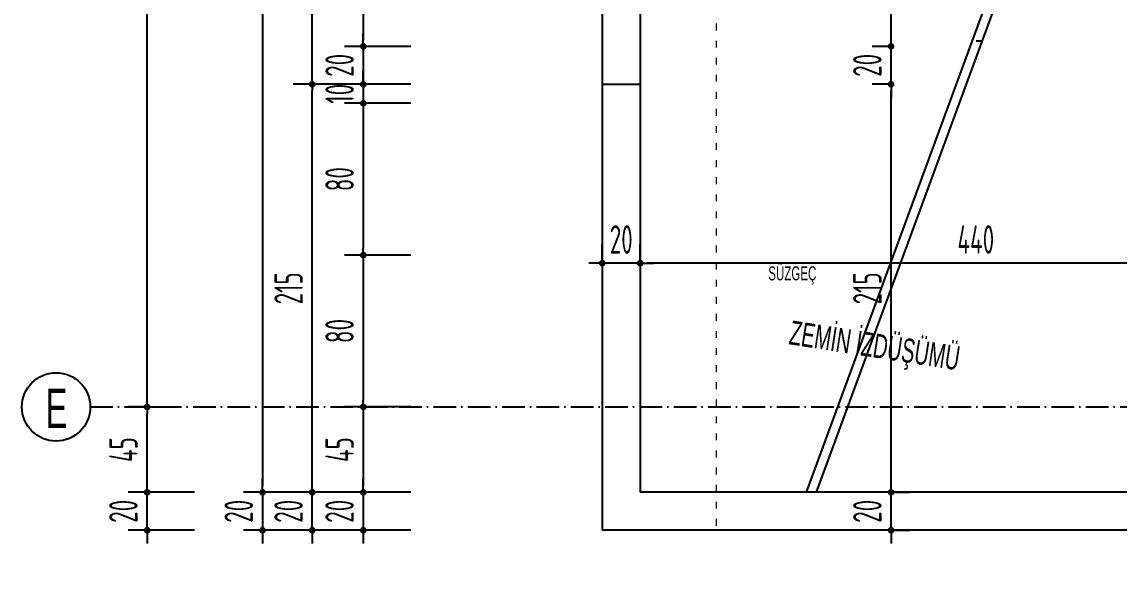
# Model space of a CAD drawing. Extents: x 41749 to 92598, y -24291 to 29432.
# Drawn here: x 65603 to 66182, y -23315 to -23013 of the extents above; entities that cross this region are included whole.
import ezdxf

# ---------------------------------------------------------------- set-up
doc = ezdxf.new("R2010")
doc.units = 0
doc.header["$MEASUREMENT"] = 0
doc.header["$PDMODE"] = 3
doc.linetypes.add('ACAD_ISO03W100', pattern=[30, 12, -18])
doc.linetypes.add('ACAD_ISO10W100', pattern=[18, 12, -3, 0, -3])
doc.layers.get('0').update_dxf_attribs({"linetype": 'CONTINUOUS'})
doc.layers.get('Defpoints').update_dxf_attribs({"linetype": 'CONTINUOUS'})
for name, color, linetype in [('AKS', 10, 'CONTINUOUS'), ('İÇ ÖLÇÜ', 95, 'CONTINUOUS'), ('MERDIVEN', 3, 'CONTINUOUS'), ('OLCU', 3, 'CONTINUOUS'), ('SıVA', 7, 'CONTINUOUS'), ('YAZI', 7, 'CONTINUOUS')]:
    doc.layers.add(name, color=color, linetype=linetype)
doc.layers.add('KAPI-ACILIM1', color=13, linetype='ACAD_ISO03W100', lineweight=20)
doc.styles.add('OLCU', font='isocpeur.ttf', dxfattribs={"width": 0.59})
doc.dimstyles.new('OLCU3', dxfattribs={"dimscale": 0.5, "dimtxt": 30, "dimasz": 7, "dimexe": 20, "dimexo": 0, "dimgap": 10, "dimtad": 1, "dimdec": 4, "dimrnd": 0.5, "dimdsep": 46, "dimtxsty": 'OLCU', "dimblk1": 'DOT', "dimblk2": 'DOT', "dimsah": 1, "dimcen": 0.09, "dimclrt": 4, "dimadec": 0, "dimazin": 0, "dimtfac": 1, "dimtdec": 4, "dimtix": 1, "dimtmove": 2, "dimatfit": 3, "dimfxl": 0, "dimtolj": 1, "dimtzin": 0, "dimarcsym": 0})

# ---------------------------------------------------------------- blocks, each defined once
blk = doc.blocks.new('DOT')
at = {"color": 0, "linetype": 'ByBlock'}
blk.add_line((-0.5, 0), (-1, 0), dxfattribs=at)
at = {"color": 0, "linetype": 'ByBlock', "const_width": 0.5}
blk.add_lwpolyline([(-0.25, 0, 1), (0.25, 0, 1)], format="xyb", close=True, dxfattribs=at)
blk = doc.blocks.new('*D1833')
at = {"layer": 'Defpoints', "color": 0, "transparency": 16777216}
for p in [(65669.06, -22641.34), (65669.06, -22641.34), (65669.06, -23216.34)]:
    blk.add_point(p, dxfattribs=at)
at = {"layer": 'OLCU', "color": 0, "lineweight": -2, "transparency": 16777216}
for p, q in [((65669.06, -22641.34), (65679.06, -22641.34)), ((65669.06, -23212.84), (65669.06, -22644.84)), ((65669.06, -23216.34), (65679.06, -23216.34))]:
    blk.add_line(p, q, dxfattribs=at)
at = {"layer": 'OLCU', "color": 0, "lineweight": -2, "transparency": 16777216, "xscale": 3.5, "yscale": 3.5, "zscale": 3.5}
for p, rotation in [((65669.06, -22641.34), 90), ((65669.06, -23216.34), 270)]:
    blk.add_blockref('DOT', p, dxfattribs=dict(at, rotation=rotation))
at = {"layer": 'OLCU', "color": 4, "transparency": 16777216, "insert": (65656.56, -22928.84), "char_height": 15, "attachment_point": 5, "rotation": 90, "style": 'OLCU'}
blk.add_mtext('\\A1;575', dxfattribs=at)
blk = doc.blocks.new('*D1846')
at = {"layer": 'Defpoints', "color": 0, "transparency": 16777216}
for p in [(65669.06, -23261.34), (66080.58, -23261.34), (66080.58, -23281.34)]:
    blk.add_point(p, dxfattribs=at)
at = {"layer": 'OLCU', "color": 0, "lineweight": -2, "transparency": 16777216}
for p, q in [((65669.06, -23257.84), (65669.06, -23254.34)), ((65694.06, -23261.34), (65659.06, -23261.34)), ((65669.06, -23281.34), (65669.06, -23261.34)), ((65694.06, -23281.34), (65659.06, -23281.34)), ((65669.06, -23284.84), (65669.06, -23288.34))]:
    blk.add_line(p, q, dxfattribs=at)
at = {"layer": 'OLCU', "color": 0, "lineweight": -2, "transparency": 16777216, "xscale": 3.5, "yscale": 3.5, "zscale": 3.5}
for p, rotation in [((65669.06, -23261.34), 270), ((65669.06, -23281.34), 90)]:
    blk.add_blockref('DOT', p, dxfattribs=dict(at, rotation=rotation))
at = {"layer": 'OLCU', "color": 4, "transparency": 16777216, "insert": (65656.56, -23271.34), "char_height": 15, "attachment_point": 5, "rotation": 90, "style": 'OLCU'}
blk.add_mtext('\\A1;20', dxfattribs=at)
blk = doc.blocks.new('*D1847')
at = {"layer": 'Defpoints', "color": 0, "transparency": 16777216}
for p in [(65669.06, -23216.34), (65669.06, -23216.34), (66080.58, -23261.34)]:
    blk.add_point(p, dxfattribs=at)
at = {"layer": 'OLCU', "color": 0, "lineweight": -2, "transparency": 16777216}
for p, q in [((65669.06, -23216.34), (65659.06, -23216.34)), ((65669.06, -23257.84), (65669.06, -23219.84)), ((65694.06, -23261.34), (65659.06, -23261.34))]:
    blk.add_line(p, q, dxfattribs=at)
at = {"layer": 'OLCU', "color": 0, "lineweight": -2, "transparency": 16777216, "xscale": 3.5, "yscale": 3.5, "zscale": 3.5}
for p, rotation in [((65669.06, -23216.34), 90), ((65669.06, -23261.34), 270)]:
    blk.add_blockref('DOT', p, dxfattribs=dict(at, rotation=rotation))
at = {"layer": 'OLCU', "color": 4, "transparency": 16777216, "insert": (65656.56, -23238.84), "char_height": 15, "attachment_point": 5, "rotation": 90, "style": 'OLCU'}
blk.add_mtext('\\A1;45', dxfattribs=at)
blk = doc.blocks.new('*D1863')
at = {"layer": 'Defpoints', "color": 0, "transparency": 16777216}
for p in [(65929.06, -23140.6), (65929.06, -23164.68), (66369.06, -23164.68)]:
    blk.add_point(p, dxfattribs=at)
at = {"layer": 'İÇ ÖLÇÜ', "color": 0, "lineweight": -2, "transparency": 16777216}
for p, q in [((65929.06, -23140.73), (65929.06, -23130.6)), ((66369.06, -23140.73), (66369.06, -23130.6)), ((66365.56, -23140.6), (65932.56, -23140.6))]:
    blk.add_line(p, q, dxfattribs=at)
at = {"layer": 'İÇ ÖLÇÜ', "color": 0, "lineweight": -2, "transparency": 16777216, "xscale": 3.5, "yscale": 3.5, "zscale": 3.5, "rotation": 180}
blk.add_blockref('DOT', (65929.06, -23140.6), dxfattribs=at)
at = {"layer": 'İÇ ÖLÇÜ', "color": 0, "lineweight": -2, "transparency": 16777216, "xscale": 3.5, "yscale": 3.5, "zscale": 3.5}
blk.add_blockref('DOT', (66369.06, -23140.6), dxfattribs=at)
at = {"layer": 'İÇ ÖLÇÜ', "color": 4, "transparency": 16777216, "insert": (66106.03, -23128.1), "char_height": 15, "attachment_point": 5, "style": 'OLCU'}
blk.add_mtext('\\A1;440', dxfattribs=at)
blk = doc.blocks.new('*D1864')
at = {"layer": 'Defpoints', "color": 0, "transparency": 16777216}
for p in [(65909.06, -23140.6), (65909.06, -23164.68), (65929.06, -23164.68)]:
    blk.add_point(p, dxfattribs=at)
at = {"layer": 'İÇ ÖLÇÜ', "color": 0, "lineweight": -2, "transparency": 16777216}
for p, q in [((65909.06, -23140.73), (65909.06, -23130.6)), ((65929.06, -23140.73), (65929.06, -23130.6)), ((65905.56, -23140.6), (65902.06, -23140.6)), ((65929.06, -23140.6), (65909.06, -23140.6)), ((65932.56, -23140.6), (65936.06, -23140.6))]:
    blk.add_line(p, q, dxfattribs=at)
at = {"layer": 'İÇ ÖLÇÜ', "color": 0, "lineweight": -2, "transparency": 16777216, "xscale": 3.5, "yscale": 3.5, "zscale": 3.5}
blk.add_blockref('DOT', (65909.06, -23140.6), dxfattribs=at)
at = {"layer": 'İÇ ÖLÇÜ', "color": 0, "lineweight": -2, "transparency": 16777216, "xscale": 3.5, "yscale": 3.5, "zscale": 3.5, "rotation": 180}
blk.add_blockref('DOT', (65929.06, -23140.6), dxfattribs=at)
at = {"layer": 'İÇ ÖLÇÜ', "color": 4, "transparency": 16777216, "insert": (65919.06, -23128.1), "char_height": 15, "attachment_point": 5, "style": 'OLCU'}
blk.add_mtext('\\A1;20', dxfattribs=at)
blk = doc.blocks.new('*D1997')
at = {"layer": 'Defpoints', "color": 0, "transparency": 16777216}
for p in [(66059.77, -23261.34), (66061.33, -23261.34), (66059.77, -23281.34)]:
    blk.add_point(p, dxfattribs=at)
at = {"layer": 'İÇ ÖLÇÜ', "color": 0, "lineweight": -2, "transparency": 16777216}
for p, q in [((66061.33, -23257.84), (66061.33, -23254.34)), ((66061.2, -23261.34), (66071.33, -23261.34)), ((66061.33, -23281.34), (66061.33, -23261.34)), ((66061.2, -23281.34), (66071.33, -23281.34)), ((66061.33, -23284.84), (66061.33, -23288.34))]:
    blk.add_line(p, q, dxfattribs=at)
at = {"layer": 'İÇ ÖLÇÜ', "color": 0, "lineweight": -2, "transparency": 16777216, "xscale": 3.5, "yscale": 3.5, "zscale": 3.5}
for p, rotation in [((66061.33, -23261.34), 270), ((66061.33, -23281.34), 90)]:
    blk.add_blockref('DOT', p, dxfattribs=dict(at, rotation=rotation))
at = {"layer": 'İÇ ÖLÇÜ', "color": 4, "transparency": 16777216, "insert": (66048.83, -23271.34), "char_height": 15, "attachment_point": 5, "rotation": 90, "style": 'OLCU'}
blk.add_mtext('\\A1;20', dxfattribs=at)
blk = doc.blocks.new('*D1998')
at = {"layer": 'Defpoints', "color": 0, "transparency": 16777216}
for p in [(66061.33, -23046.34), (66061.33, -23046.34), (66059.77, -23261.34)]:
    blk.add_point(p, dxfattribs=at)
at = {"layer": 'İÇ ÖLÇÜ', "color": 0, "lineweight": -2, "transparency": 16777216}
for p, q in [((66061.33, -23046.34), (66051.33, -23046.34)), ((66061.33, -23257.84), (66061.33, -23049.84)), ((66061.2, -23261.34), (66071.33, -23261.34))]:
    blk.add_line(p, q, dxfattribs=at)
at = {"layer": 'İÇ ÖLÇÜ', "color": 0, "lineweight": -2, "transparency": 16777216, "xscale": 3.5, "yscale": 3.5, "zscale": 3.5}
for p, rotation in [((66061.33, -23046.34), 90), ((66061.33, -23261.34), 270)]:
    blk.add_blockref('DOT', p, dxfattribs=dict(at, rotation=rotation))
at = {"layer": 'İÇ ÖLÇÜ', "color": 4, "transparency": 16777216, "insert": (66048.83, -23153.84), "char_height": 15, "attachment_point": 5, "rotation": 90, "style": 'OLCU'}
blk.add_mtext('\\A1;215', dxfattribs=at)
blk = doc.blocks.new('*D1999')
at = {"layer": 'Defpoints', "color": 0, "transparency": 16777216}
for p in [(66061.33, -23026.34), (66061.33, -23026.34), (66061.33, -23046.34)]:
    blk.add_point(p, dxfattribs=at)
at = {"layer": 'İÇ ÖLÇÜ', "color": 0, "lineweight": -2, "transparency": 16777216}
for p, q in [((66061.33, -23022.84), (66061.33, -23019.34)), ((66061.33, -23026.34), (66051.33, -23026.34)), ((66061.33, -23046.34), (66061.33, -23026.34)), ((66061.33, -23046.34), (66051.33, -23046.34)), ((66061.33, -23049.84), (66061.33, -23053.34))]:
    blk.add_line(p, q, dxfattribs=at)
at = {"layer": 'İÇ ÖLÇÜ', "color": 0, "lineweight": -2, "transparency": 16777216, "xscale": 3.5, "yscale": 3.5, "zscale": 3.5}
for p, rotation in [((66061.33, -23026.34), 270), ((66061.33, -23046.34), 90)]:
    blk.add_blockref('DOT', p, dxfattribs=dict(at, rotation=rotation))
at = {"layer": 'İÇ ÖLÇÜ', "color": 4, "transparency": 16777216, "insert": (66048.83, -23036.34), "char_height": 15, "attachment_point": 5, "rotation": 90, "style": 'OLCU'}
blk.add_mtext('\\A1;20', dxfattribs=at)
blk = doc.blocks.new('*D2000')
at = {"layer": 'Defpoints', "color": 0, "transparency": 16777216}
for p in [(66061.33, -22636.34), (66139.29, -22636.34), (66061.33, -23026.34)]:
    blk.add_point(p, dxfattribs=at)
at = {"layer": 'İÇ ÖLÇÜ', "color": 0, "lineweight": -2, "transparency": 16777216}
for p, q in [((66061.45, -22636.34), (66051.33, -22636.34)), ((66061.33, -23022.84), (66061.33, -22639.84)), ((66061.33, -23026.34), (66051.33, -23026.34))]:
    blk.add_line(p, q, dxfattribs=at)
at = {"layer": 'İÇ ÖLÇÜ', "color": 0, "lineweight": -2, "transparency": 16777216, "xscale": 3.5, "yscale": 3.5, "zscale": 3.5}
for p, rotation in [((66061.33, -22636.34), 90), ((66061.33, -23026.34), 270)]:
    blk.add_blockref('DOT', p, dxfattribs=dict(at, rotation=rotation))
at = {"layer": 'İÇ ÖLÇÜ', "color": 4, "transparency": 16777216, "insert": (66048.83, -22958.28), "char_height": 15, "attachment_point": 5, "rotation": 90, "style": 'OLCU'}
blk.add_mtext('\\A1;390', dxfattribs=at)
blk = doc.blocks.new('*D2012')
at = {"layer": 'Defpoints', "color": 0, "transparency": 16777216}
for p in [(65969.06, -23090.62), (66369.06, -23195.69), (65969.06, -23431.34)]:
    blk.add_point(p, dxfattribs=at)
at = {"layer": 'OLCU', "color": 0, "lineweight": -2, "transparency": 16777216}
for p, q in [((65969.06, -23406.34), (65969.06, -23441.34)), ((66369.06, -23406.34), (66369.06, -23441.34)), ((66365.56, -23431.34), (65972.56, -23431.34))]:
    blk.add_line(p, q, dxfattribs=at)
at = {"layer": 'OLCU', "color": 0, "lineweight": -2, "transparency": 16777216, "xscale": 3.5, "yscale": 3.5, "zscale": 3.5, "rotation": 180}
blk.add_blockref('DOT', (65969.06, -23431.34), dxfattribs=at)
at = {"layer": 'OLCU', "color": 0, "lineweight": -2, "transparency": 16777216, "xscale": 3.5, "yscale": 3.5, "zscale": 3.5}
blk.add_blockref('DOT', (66369.06, -23431.34), dxfattribs=at)
at = {"layer": 'OLCU', "color": 4, "transparency": 16777216, "insert": (66169.06, -23418.84), "char_height": 15, "attachment_point": 5, "style": 'OLCU'}
blk.add_mtext('\\A1;400', dxfattribs=at)
blk = doc.blocks.new('*D2013')
at = {"layer": 'Defpoints', "color": 0, "transparency": 16777216}
for p in [(65929.06, -23090.62), (65969.06, -23090.62), (65929.06, -23431.34)]:
    blk.add_point(p, dxfattribs=at)
at = {"layer": 'OLCU', "color": 0, "lineweight": -2, "transparency": 16777216}
for p, q in [((65929.06, -23406.34), (65929.06, -23441.34)), ((65969.06, -23406.34), (65969.06, -23441.34)), ((65965.56, -23431.34), (65932.56, -23431.34))]:
    blk.add_line(p, q, dxfattribs=at)
at = {"layer": 'OLCU', "color": 0, "lineweight": -2, "transparency": 16777216, "xscale": 3.5, "yscale": 3.5, "zscale": 3.5, "rotation": 180}
blk.add_blockref('DOT', (65929.06, -23431.34), dxfattribs=at)
at = {"layer": 'OLCU', "color": 0, "lineweight": -2, "transparency": 16777216, "xscale": 3.5, "yscale": 3.5, "zscale": 3.5}
blk.add_blockref('DOT', (65969.06, -23431.34), dxfattribs=at)
at = {"layer": 'OLCU', "color": 4, "transparency": 16777216, "insert": (65949.06, -23418.84), "char_height": 15, "attachment_point": 5, "style": 'OLCU'}
blk.add_mtext('\\A1;40', dxfattribs=at)
blk = doc.blocks.new('*D2014')
at = {"layer": 'Defpoints', "color": 0, "transparency": 16777216}
for p in [(65909.06, -23090.62), (65929.06, -23090.62), (65909.06, -23431.34)]:
    blk.add_point(p, dxfattribs=at)
at = {"layer": 'OLCU', "color": 0, "lineweight": -2, "transparency": 16777216}
for p, q in [((65909.06, -23406.34), (65909.06, -23441.34)), ((65929.06, -23406.34), (65929.06, -23441.34)), ((65905.56, -23431.34), (65902.06, -23431.34)), ((65929.06, -23431.34), (65909.06, -23431.34)), ((65932.56, -23431.34), (65936.06, -23431.34))]:
    blk.add_line(p, q, dxfattribs=at)
at = {"layer": 'OLCU', "color": 0, "lineweight": -2, "transparency": 16777216, "xscale": 3.5, "yscale": 3.5, "zscale": 3.5}
blk.add_blockref('DOT', (65909.06, -23431.34), dxfattribs=at)
at = {"layer": 'OLCU', "color": 0, "lineweight": -2, "transparency": 16777216, "xscale": 3.5, "yscale": 3.5, "zscale": 3.5, "rotation": 180}
blk.add_blockref('DOT', (65929.06, -23431.34), dxfattribs=at)
at = {"layer": 'OLCU', "color": 4, "transparency": 16777216, "insert": (65919.06, -23418.84), "char_height": 15, "attachment_point": 5, "style": 'OLCU'}
blk.add_mtext('\\A1;20', dxfattribs=at)
blk = doc.blocks.new('*D2016')
at = {"layer": 'Defpoints', "color": 0, "transparency": 16777216}
for p in [(65929.06, -23059.54), (66369.06, -23195.69), (65929.06, -23461.34)]:
    blk.add_point(p, dxfattribs=at)
at = {"layer": 'OLCU', "color": 0, "lineweight": -2, "transparency": 16777216}
for p, q in [((65929.06, -23436.34), (65929.06, -23471.34)), ((66369.06, -23436.34), (66369.06, -23471.34)), ((66365.56, -23461.34), (65932.56, -23461.34))]:
    blk.add_line(p, q, dxfattribs=at)
at = {"layer": 'OLCU', "color": 0, "lineweight": -2, "transparency": 16777216, "xscale": 3.5, "yscale": 3.5, "zscale": 3.5, "rotation": 180}
blk.add_blockref('DOT', (65929.06, -23461.34), dxfattribs=at)
at = {"layer": 'OLCU', "color": 0, "lineweight": -2, "transparency": 16777216, "xscale": 3.5, "yscale": 3.5, "zscale": 3.5}
blk.add_blockref('DOT', (66369.06, -23461.34), dxfattribs=at)
at = {"layer": 'OLCU', "color": 4, "transparency": 16777216, "insert": (66149.06, -23448.84), "char_height": 15, "attachment_point": 5, "style": 'OLCU'}
blk.add_mtext('\\A1;440', dxfattribs=at)
blk = doc.blocks.new('*D2017')
at = {"layer": 'Defpoints', "color": 0, "transparency": 16777216}
for p in [(65909.06, -23059.54), (65929.06, -23059.54), (65909.06, -23461.34)]:
    blk.add_point(p, dxfattribs=at)
at = {"layer": 'OLCU', "color": 0, "lineweight": -2, "transparency": 16777216}
for p, q in [((65909.06, -23436.34), (65909.06, -23471.34)), ((65929.06, -23436.34), (65929.06, -23471.34)), ((65905.56, -23461.34), (65902.06, -23461.34)), ((65929.06, -23461.34), (65909.06, -23461.34)), ((65932.56, -23461.34), (65936.06, -23461.34))]:
    blk.add_line(p, q, dxfattribs=at)
at = {"layer": 'OLCU', "color": 0, "lineweight": -2, "transparency": 16777216, "xscale": 3.5, "yscale": 3.5, "zscale": 3.5}
blk.add_blockref('DOT', (65909.06, -23461.34), dxfattribs=at)
at = {"layer": 'OLCU', "color": 0, "lineweight": -2, "transparency": 16777216, "xscale": 3.5, "yscale": 3.5, "zscale": 3.5, "rotation": 180}
blk.add_blockref('DOT', (65929.06, -23461.34), dxfattribs=at)
at = {"layer": 'OLCU', "color": 4, "transparency": 16777216, "insert": (65919.06, -23448.84), "char_height": 15, "attachment_point": 5, "style": 'OLCU'}
blk.add_mtext('\\A1;20', dxfattribs=at)
blk = doc.blocks.new('*D2019')
at = {"layer": 'Defpoints', "color": 0, "transparency": 16777216}
for p in [(65929.06, -23216.34), (67829.06, -23231.05), (65929.06, -23491.34)]:
    blk.add_point(p, dxfattribs=at)
at = {"layer": 'OLCU', "color": 0, "lineweight": -2, "transparency": 16777216}
for p, q in [((65929.06, -23466.34), (65929.06, -23501.34)), ((67829.06, -23466.34), (67829.06, -23501.34)), ((67825.56, -23491.34), (65932.56, -23491.34))]:
    blk.add_line(p, q, dxfattribs=at)
at = {"layer": 'OLCU', "color": 0, "lineweight": -2, "transparency": 16777216, "xscale": 3.5, "yscale": 3.5, "zscale": 3.5, "rotation": 180}
blk.add_blockref('DOT', (65929.06, -23491.34), dxfattribs=at)
at = {"layer": 'OLCU', "color": 0, "lineweight": -2, "transparency": 16777216, "xscale": 3.5, "yscale": 3.5, "zscale": 3.5}
blk.add_blockref('DOT', (67829.06, -23491.34), dxfattribs=at)
at = {"layer": 'OLCU', "color": 4, "transparency": 16777216, "insert": (66879.06, -23478.84), "char_height": 15, "attachment_point": 5, "style": 'OLCU'}
blk.add_mtext('\\A1;1900', dxfattribs=at)
blk = doc.blocks.new('*D2020')
at = {"layer": 'Defpoints', "color": 0, "transparency": 16777216}
for p in [(65909.06, -23216.34), (65929.06, -23216.34), (65909.06, -23491.34)]:
    blk.add_point(p, dxfattribs=at)
at = {"layer": 'OLCU', "color": 0, "lineweight": -2, "transparency": 16777216}
for p, q in [((65909.06, -23466.34), (65909.06, -23501.34)), ((65929.06, -23466.34), (65929.06, -23501.34)), ((65905.56, -23491.34), (65902.06, -23491.34)), ((65929.06, -23491.34), (65909.06, -23491.34)), ((65932.56, -23491.34), (65936.06, -23491.34))]:
    blk.add_line(p, q, dxfattribs=at)
at = {"layer": 'OLCU', "color": 0, "lineweight": -2, "transparency": 16777216, "xscale": 3.5, "yscale": 3.5, "zscale": 3.5}
blk.add_blockref('DOT', (65909.06, -23491.34), dxfattribs=at)
at = {"layer": 'OLCU', "color": 0, "lineweight": -2, "transparency": 16777216, "xscale": 3.5, "yscale": 3.5, "zscale": 3.5, "rotation": 180}
blk.add_blockref('DOT', (65929.06, -23491.34), dxfattribs=at)
at = {"layer": 'OLCU', "color": 4, "transparency": 16777216, "insert": (65919.06, -23478.84), "char_height": 15, "attachment_point": 5, "style": 'OLCU'}
blk.add_mtext('\\A1;20', dxfattribs=at)
blk = doc.blocks.new('*D2062')
at = {"layer": 'Defpoints', "color": 0, "transparency": 16777216}
for p in [(66013.14, -22636.34), (65783.06, -23026.34), (66013.14, -23026.34)]:
    blk.add_point(p, dxfattribs=at)
at = {"layer": 'OLCU', "color": 0, "lineweight": -2, "transparency": 16777216}
for p, q in [((65808.06, -22636.34), (65773.06, -22636.34)), ((65783.06, -22639.84), (65783.06, -23022.84)), ((65808.06, -23026.34), (65773.06, -23026.34))]:
    blk.add_line(p, q, dxfattribs=at)
at = {"layer": 'OLCU', "color": 0, "lineweight": -2, "transparency": 16777216, "xscale": 3.5, "yscale": 3.5, "zscale": 3.5}
for p, rotation in [((65783.06, -22636.34), 90), ((65783.06, -23026.34), 270)]:
    blk.add_blockref('DOT', p, dxfattribs=dict(at, rotation=rotation))
at = {"layer": 'OLCU', "color": 4, "transparency": 16777216, "insert": (65770.56, -22831.34), "char_height": 15, "attachment_point": 5, "rotation": 90, "style": 'OLCU'}
blk.add_mtext('\\A1;390', dxfattribs=at)
blk = doc.blocks.new('*D2063')
at = {"layer": 'Defpoints', "color": 0, "transparency": 16777216}
for p in [(66013.14, -23026.34), (65783.06, -23046.34), (66013.14, -23046.34)]:
    blk.add_point(p, dxfattribs=at)
at = {"layer": 'OLCU', "color": 0, "lineweight": -2, "transparency": 16777216}
for p, q in [((65783.06, -23022.84), (65783.06, -23019.34)), ((65808.06, -23026.34), (65773.06, -23026.34)), ((65783.06, -23026.34), (65783.06, -23046.34)), ((65808.06, -23046.34), (65773.06, -23046.34)), ((65783.06, -23049.84), (65783.06, -23053.34))]:
    blk.add_line(p, q, dxfattribs=at)
at = {"layer": 'OLCU', "color": 0, "lineweight": -2, "transparency": 16777216, "xscale": 3.5, "yscale": 3.5, "zscale": 3.5}
for p, rotation in [((65783.06, -23026.34), 270), ((65783.06, -23046.34), 90)]:
    blk.add_blockref('DOT', p, dxfattribs=dict(at, rotation=rotation))
at = {"layer": 'OLCU', "color": 4, "transparency": 16777216, "insert": (65770.56, -23036.34), "char_height": 15, "attachment_point": 5, "rotation": 90, "style": 'OLCU'}
blk.add_mtext('\\A1;20', dxfattribs=at)
blk = doc.blocks.new('*D2064')
at = {"layer": 'Defpoints', "color": 0, "transparency": 16777216}
for p in [(66581.56, -23056.34), (65783.06, -23136.34), (66468.12, -23136.34)]:
    blk.add_point(p, dxfattribs=at)
at = {"layer": 'OLCU', "color": 0, "lineweight": -2, "transparency": 16777216}
for p, q in [((65808.06, -23056.34), (65773.06, -23056.34)), ((65783.06, -23059.84), (65783.06, -23132.84)), ((65808.06, -23136.34), (65773.06, -23136.34))]:
    blk.add_line(p, q, dxfattribs=at)
at = {"layer": 'OLCU', "color": 0, "lineweight": -2, "transparency": 16777216, "xscale": 3.5, "yscale": 3.5, "zscale": 3.5}
for p, rotation in [((65783.06, -23056.34), 90), ((65783.06, -23136.34), 270)]:
    blk.add_blockref('DOT', p, dxfattribs=dict(at, rotation=rotation))
at = {"layer": 'OLCU', "color": 4, "transparency": 16777216, "insert": (65770.56, -23096.34), "char_height": 15, "attachment_point": 5, "rotation": 90, "style": 'OLCU'}
blk.add_mtext('\\A1;80', dxfattribs=at)
blk = doc.blocks.new('*D2065')
at = {"layer": 'Defpoints', "color": 0, "transparency": 16777216}
for p in [(65948.63, -23216.34), (65783.06, -23261.34), (65948.63, -23261.34)]:
    blk.add_point(p, dxfattribs=at)
at = {"layer": 'OLCU', "color": 0, "lineweight": -2, "transparency": 16777216}
for p, q in [((65808.06, -23216.34), (65773.06, -23216.34)), ((65783.06, -23219.84), (65783.06, -23257.84)), ((65808.06, -23261.34), (65773.06, -23261.34))]:
    blk.add_line(p, q, dxfattribs=at)
at = {"layer": 'OLCU', "color": 0, "lineweight": -2, "transparency": 16777216, "xscale": 3.5, "yscale": 3.5, "zscale": 3.5}
for p, rotation in [((65783.06, -23216.34), 90), ((65783.06, -23261.34), 270)]:
    blk.add_blockref('DOT', p, dxfattribs=dict(at, rotation=rotation))
at = {"layer": 'OLCU', "color": 4, "transparency": 16777216, "insert": (65770.56, -23238.84), "char_height": 15, "attachment_point": 5, "rotation": 90, "style": 'OLCU'}
blk.add_mtext('\\A1;45', dxfattribs=at)
blk = doc.blocks.new('*D2066')
at = {"layer": 'Defpoints', "color": 0, "transparency": 16777216}
for p in [(65948.63, -23261.34), (65783.06, -23281.34), (65948.63, -23281.34)]:
    blk.add_point(p, dxfattribs=at)
at = {"layer": 'OLCU', "color": 0, "lineweight": -2, "transparency": 16777216}
for p, q in [((65783.06, -23257.84), (65783.06, -23254.34)), ((65808.06, -23261.34), (65773.06, -23261.34)), ((65783.06, -23261.34), (65783.06, -23281.34)), ((65808.06, -23281.34), (65773.06, -23281.34)), ((65783.06, -23284.84), (65783.06, -23288.34))]:
    blk.add_line(p, q, dxfattribs=at)
at = {"layer": 'OLCU', "color": 0, "lineweight": -2, "transparency": 16777216, "xscale": 3.5, "yscale": 3.5, "zscale": 3.5}
for p, rotation in [((65783.06, -23261.34), 270), ((65783.06, -23281.34), 90)]:
    blk.add_blockref('DOT', p, dxfattribs=dict(at, rotation=rotation))
at = {"layer": 'OLCU', "color": 4, "transparency": 16777216, "insert": (65770.56, -23271.34), "char_height": 15, "attachment_point": 5, "rotation": 90, "style": 'OLCU'}
blk.add_mtext('\\A1;20', dxfattribs=at)
blk = doc.blocks.new('*D2067')
at = {"layer": 'Defpoints', "color": 0, "transparency": 16777216}
for p in [(65756.16, -23261.34), (66110.58, -23261.34), (66110.58, -23281.34)]:
    blk.add_point(p, dxfattribs=at)
at = {"layer": 'OLCU', "color": 0, "lineweight": -2, "transparency": 16777216}
for p, q in [((65756.16, -23257.84), (65756.16, -23254.34)), ((65781.16, -23261.34), (65746.16, -23261.34)), ((65756.16, -23281.34), (65756.16, -23261.34)), ((65781.16, -23281.34), (65746.16, -23281.34)), ((65756.16, -23284.84), (65756.16, -23288.34))]:
    blk.add_line(p, q, dxfattribs=at)
at = {"layer": 'OLCU', "color": 0, "lineweight": -2, "transparency": 16777216, "xscale": 3.5, "yscale": 3.5, "zscale": 3.5}
for p, rotation in [((65756.16, -23261.34), 270), ((65756.16, -23281.34), 90)]:
    blk.add_blockref('DOT', p, dxfattribs=dict(at, rotation=rotation))
at = {"layer": 'OLCU', "color": 4, "transparency": 16777216, "insert": (65743.66, -23271.34), "char_height": 15, "attachment_point": 5, "rotation": 90, "style": 'OLCU'}
blk.add_mtext('\\A1;20', dxfattribs=at)
blk = doc.blocks.new('*D2068')
at = {"layer": 'Defpoints', "color": 0, "transparency": 16777216}
for p in [(65756.16, -23046.34), (66002.31, -23046.34), (66110.58, -23261.34)]:
    blk.add_point(p, dxfattribs=at)
at = {"layer": 'OLCU', "color": 0, "lineweight": -2, "transparency": 16777216}
for p, q in [((65781.16, -23046.34), (65746.16, -23046.34)), ((65756.16, -23257.84), (65756.16, -23049.84)), ((65781.16, -23261.34), (65746.16, -23261.34))]:
    blk.add_line(p, q, dxfattribs=at)
at = {"layer": 'OLCU', "color": 0, "lineweight": -2, "transparency": 16777216, "xscale": 3.5, "yscale": 3.5, "zscale": 3.5}
for p, rotation in [((65756.16, -23046.34), 90), ((65756.16, -23261.34), 270)]:
    blk.add_blockref('DOT', p, dxfattribs=dict(at, rotation=rotation))
at = {"layer": 'OLCU', "color": 4, "transparency": 16777216, "insert": (65743.66, -23153.84), "char_height": 15, "attachment_point": 5, "rotation": 90, "style": 'OLCU'}
blk.add_mtext('\\A1;215', dxfattribs=at)
blk = doc.blocks.new('*D2069')
at = {"layer": 'Defpoints', "color": 0, "transparency": 16777216}
for p in [(65756.16, -22616.34), (66027.4, -22616.34), (66002.31, -23046.34)]:
    blk.add_point(p, dxfattribs=at)
at = {"layer": 'OLCU', "color": 0, "lineweight": -2, "transparency": 16777216}
for p, q in [((65781.16, -22616.34), (65746.16, -22616.34)), ((65756.16, -23042.84), (65756.16, -22619.84)), ((65781.16, -23046.34), (65746.16, -23046.34))]:
    blk.add_line(p, q, dxfattribs=at)
at = {"layer": 'OLCU', "color": 0, "lineweight": -2, "transparency": 16777216, "xscale": 3.5, "yscale": 3.5, "zscale": 3.5}
for p, rotation in [((65756.16, -22616.34), 90), ((65756.16, -23046.34), 270)]:
    blk.add_blockref('DOT', p, dxfattribs=dict(at, rotation=rotation))
at = {"layer": 'OLCU', "color": 4, "transparency": 16777216, "insert": (65743.66, -22831.34), "char_height": 15, "attachment_point": 5, "rotation": 90, "style": 'OLCU'}
blk.add_mtext('\\A1;430', dxfattribs=at)
blk = doc.blocks.new('*D2071')
at = {"layer": 'Defpoints', "color": 0, "transparency": 16777216}
for p in [(66046.56, -22296.34), (65729.9, -23261.34), (66110.58, -23261.34)]:
    blk.add_point(p, dxfattribs=at)
at = {"layer": 'OLCU', "color": 0, "lineweight": -2, "transparency": 16777216}
for p, q in [((65754.9, -22296.34), (65719.9, -22296.34)), ((65729.9, -22299.84), (65729.9, -23257.84)), ((65754.9, -23261.34), (65719.9, -23261.34))]:
    blk.add_line(p, q, dxfattribs=at)
at = {"layer": 'OLCU', "color": 0, "lineweight": -2, "transparency": 16777216, "xscale": 3.5, "yscale": 3.5, "zscale": 3.5}
for p, rotation in [((65729.9, -22296.34), 90), ((65729.9, -23261.34), 270)]:
    blk.add_blockref('DOT', p, dxfattribs=dict(at, rotation=rotation))
at = {"layer": 'OLCU', "color": 4, "transparency": 16777216, "insert": (65717.4, -22778.84), "char_height": 15, "attachment_point": 5, "rotation": 90, "style": 'OLCU'}
blk.add_mtext('\\A1;965', dxfattribs=at)
blk = doc.blocks.new('*D2072')
at = {"layer": 'Defpoints', "color": 0, "transparency": 16777216}
for p in [(66110.58, -23261.34), (65729.9, -23281.34), (65773.06, -23281.34)]:
    blk.add_point(p, dxfattribs=at)
at = {"layer": 'OLCU', "color": 0, "lineweight": -2, "transparency": 16777216}
for p, q in [((65729.9, -23257.84), (65729.9, -23254.34)), ((65754.9, -23261.34), (65719.9, -23261.34)), ((65729.9, -23261.34), (65729.9, -23281.34)), ((65754.9, -23281.34), (65719.9, -23281.34)), ((65729.9, -23284.84), (65729.9, -23288.34))]:
    blk.add_line(p, q, dxfattribs=at)
at = {"layer": 'OLCU', "color": 0, "lineweight": -2, "transparency": 16777216, "xscale": 3.5, "yscale": 3.5, "zscale": 3.5}
for p, rotation in [((65729.9, -23261.34), 270), ((65729.9, -23281.34), 90)]:
    blk.add_blockref('DOT', p, dxfattribs=dict(at, rotation=rotation))
at = {"layer": 'OLCU', "color": 4, "transparency": 16777216, "insert": (65717.4, -23271.34), "char_height": 15, "attachment_point": 5, "rotation": 90, "style": 'OLCU'}
blk.add_mtext('\\A1;20', dxfattribs=at)
blk = doc.blocks.new('*D2869')
at = {"layer": 'Defpoints', "color": 0, "transparency": 16777216}
for p in [(66468.12, -23136.34), (65783.06, -23216.34), (65808.06, -23216.34)]:
    blk.add_point(p, dxfattribs=at)
at = {"layer": 'OLCU', "color": 0, "lineweight": -2, "transparency": 16777216}
for p, q in [((65808.06, -23136.34), (65773.06, -23136.34)), ((65783.06, -23139.84), (65783.06, -23212.84)), ((65808.06, -23216.34), (65773.06, -23216.34))]:
    blk.add_line(p, q, dxfattribs=at)
at = {"layer": 'OLCU', "color": 0, "lineweight": -2, "transparency": 16777216, "xscale": 3.5, "yscale": 3.5, "zscale": 3.5}
for p, rotation in [((65783.06, -23136.34), 90), ((65783.06, -23216.34), 270)]:
    blk.add_blockref('DOT', p, dxfattribs=dict(at, rotation=rotation))
at = {"layer": 'OLCU', "color": 4, "transparency": 16777216, "insert": (65770.56, -23176.34), "char_height": 15, "attachment_point": 5, "rotation": 90, "style": 'OLCU'}
blk.add_mtext('\\A1;80', dxfattribs=at)
blk = doc.blocks.new('*D2870')
at = {"layer": 'Defpoints', "color": 0, "transparency": 16777216}
for p in [(66013.14, -23046.34), (65783.06, -23056.34), (65808.06, -23056.34)]:
    blk.add_point(p, dxfattribs=at)
at = {"layer": 'OLCU', "color": 0, "lineweight": -2, "transparency": 16777216}
for p, q in [((65783.06, -23042.84), (65783.06, -23039.34)), ((65808.06, -23046.34), (65773.06, -23046.34)), ((65783.06, -23046.34), (65783.06, -23056.34)), ((65808.06, -23056.34), (65773.06, -23056.34)), ((65783.06, -23059.84), (65783.06, -23063.34))]:
    blk.add_line(p, q, dxfattribs=at)
at = {"layer": 'OLCU', "color": 0, "lineweight": -2, "transparency": 16777216, "xscale": 3.5, "yscale": 3.5, "zscale": 3.5}
for p, rotation in [((65783.06, -23046.34), 270), ((65783.06, -23056.34), 90)]:
    blk.add_blockref('DOT', p, dxfattribs=dict(at, rotation=rotation))
at = {"layer": 'OLCU', "color": 4, "transparency": 16777216, "insert": (65770.56, -23051.34), "char_height": 15, "attachment_point": 5, "rotation": 90, "style": 'OLCU'}
blk.add_mtext('\\A1;10', dxfattribs=at)

msp = doc.modelspace()

# ---------------------------------------------------------------- linework, layer by layer
at = {"layer": 'AKS', "linetype": 'ACAD_ISO10W100'}
msp.add_line((65639.06272, -23216.33978), (68169.06272, -23216.33986), dxfattribs=at)
at = {"layer": 'KAPI-ACILIM1', "linetype": 'ACAD_ISO03W100', "ltscale": 0.3}
msp.add_line((65969.06272, -22321.33978), (65969.06272, -23281.33978), dxfattribs=at)
at = {"layer": 'MERDIVEN', "ltscale": 0.6}
for p, q in [((66370.98467, -22296.33978), (66016.60359, -23261.33978)), ((66376.31116, -22296.33978), (66021.93008, -23261.33978)), ((65909.06272, -22616.33978), (65909.06272, -23281.33978)), ((65929.06272, -22636.33978), (65929.06272, -23046.33978)), ((65909.06272, -23046.33978), (65929.06272, -23046.33978)), ((65929.06272, -23046.33978), (65929.06272, -23261.33978)), ((66369.06272, -23261.33978), (65929.06272, -23261.33978)), ((66389.06272, -23281.33978), (65909.06272, -23281.33978))]:
    msp.add_line(p, q, dxfattribs=at)
at = {"layer": 'SıVA'}
msp.add_line((66106.13595, -23023.33978), (66109.33184, -23023.33978), dxfattribs=at)
at = {"layer": 'YAZI'}
msp.add_circle((65621.06272, -23216.33971), 18, dxfattribs=at)

# ---------------------------------------------------------------- texts
at = {"layer": 'YAZI', "attachment_point": 5, "style": 'OLCU'}
for s, insert, char_height, width in [('{\\fArial|b0|i0|c162|p34;SÜZGEÇ}', (66009.27391, -23147.0921), 7.392, 128.6252352), ('{\\fArial|b0|i0|c162|p34;E}', (65621.24153, -23217.09871), 20.736, 360.8188416)]:
    msp.add_mtext(s, dxfattribs=dict(at, insert=insert, char_height=char_height, width=width))
at = {"layer": 'YAZI', "insert": (66052.41124, -23185.83795), "char_height": 12.672, "width": 220.5004032, "attachment_point": 5, "rotation": 351.2047724, "style": 'OLCU'}
msp.add_mtext('{\\fArial|b0|i0|c162|p34;ZEMİN İZDÜŞÜMÜ}', dxfattribs=at)

# ---------------------------------------------------------------- dimensions: what is measured, and where the dimension line sits
at = {"layer": 'İÇ ÖLÇÜ'}
dim = msp.add_linear_dim(base=(66061.32744, -22636.33978), p1=(66061.32744, -23026.33978), p2=(66139.28814, -22636.33978), angle=90, dimstyle='OLCU3', override={"dimfxl": 0.25}, dxfattribs=at)
dim.commit()
dim.dimension.update_dxf_attribs({"geometry": '*D2000', "text_midpoint": (66048.82744, -22958.27629), "dimtype": 160})
for base, p1, p2, picture, middle in [((66061.32744, -23026.33978), (66061.32744, -23046.33978), (66061.32744, -23026.33978), '*D1999', (66048.82744, -23036.33978)), ((66061.32744, -23046.33978), (66059.76516, -23261.33978), (66061.32744, -23046.33978), '*D1998', (66048.82744, -23153.83978)), ((66061.32744, -23261.33978), (66059.76516, -23281.33978), (66059.76516, -23261.33978), '*D1997', (66048.82744, -23271.33978))]:
    dim = msp.add_linear_dim(base=base, p1=p1, p2=p2, angle=90, dimstyle='OLCU3', override={"dimfxl": 0.25}, dxfattribs=at)
    dim.commit()
    dim.dimension.update_dxf_attribs({"geometry": picture, "text_midpoint": middle})
dim = msp.add_linear_dim(base=(65909.06272, -23140.60226), p1=(65929.06272, -23164.68092), p2=(65909.06272, -23164.68092), dimstyle='OLCU3', override={"dimfxl": 0.25}, dxfattribs=at)
dim.commit()
dim.dimension.update_dxf_attribs({"geometry": '*D1864', "text_midpoint": (65919.06272, -23128.10226)})
dim = msp.add_linear_dim(base=(65929.06272, -23140.60226), p1=(66369.06272, -23164.68092), p2=(65929.06272, -23164.68092), dimstyle='OLCU3', override={"dimfxl": 0.25}, dxfattribs=at)
dim.commit()
dim.dimension.update_dxf_attribs({"geometry": '*D1863', "text_midpoint": (66106.03031, -23128.10226), "dimtype": 160})
at = {"layer": 'OLCU'}
for base, p1, p2, picture, middle in [((65729.90475, -23261.33978), (66046.56272, -22296.33978), (66110.58449, -23261.33978), '*D2071', (65717.40475, -22778.83978)), ((65756.15827, -22616.33978), (66002.31084, -23046.33978), (66027.39858, -22616.33978), '*D2069', (65743.65827, -22831.33978)), ((65783.05561, -23026.33978), (66013.13739, -22636.33978), (66013.13739, -23026.33978), '*D2062', (65770.55561, -22831.33978)), ((65669.06272, -22641.33978), (65669.06272, -23216.33986), (65669.06272, -22641.33978), '*D1833', (65656.56272, -22928.83982)), ((65783.05561, -23046.33978), (66013.13739, -23026.33978), (66013.13739, -23046.33978), '*D2063', (65770.55561, -23036.33978)), ((65783.05561, -23056.33978), (66013.13739, -23046.33978), (65808.05561, -23056.33978), '*D2870', (65770.55561, -23051.33978)), ((65756.15827, -23046.33978), (66110.58449, -23261.33978), (66002.31084, -23046.33978), '*D2068', (65743.65827, -23153.83978)), ((65783.05561, -23136.33978), (66581.56225, -23056.33978), (66468.12394, -23136.33978), '*D2064', (65770.55561, -23096.33978)), ((65783.05561, -23216.33979), (66468.12394, -23136.33978), (65808.05561, -23216.33979), '*D2869', (65770.55561, -23176.33979)), ((65669.06272, -23216.33986), (66080.58449, -23261.33978), (65669.06272, -23216.33986), '*D1847', (65656.56272, -23238.83982)), ((65783.05561, -23261.33978), (65948.63441, -23216.33979), (65948.63441, -23261.33978), '*D2065', (65770.55561, -23238.83979)), ((65669.06272, -23261.33978), (66080.58449, -23281.33978), (66080.58449, -23261.33978), '*D1846', (65656.56272, -23271.33978)), ((65729.90475, -23281.33978), (66110.58449, -23261.33978), (65773.05561, -23281.33978), '*D2072', (65717.40475, -23271.33978)), ((65756.15827, -23261.33978), (66110.58449, -23281.33978), (66110.58449, -23261.33978), '*D2067', (65743.65827, -23271.33978)), ((65783.05561, -23281.33978), (65948.63441, -23261.33978), (65948.63441, -23281.33978), '*D2066', (65770.55561, -23271.33978))]:
    dim = msp.add_linear_dim(base=base, p1=p1, p2=p2, angle=90, dimstyle='OLCU3', dxfattribs=at)
    dim.commit()
    dim.dimension.update_dxf_attribs({"geometry": picture, "text_midpoint": middle})
for base, p1, p2, picture, middle in [((65909.06272, -23461.33978), (65929.06272, -23059.54378), (65909.06272, -23059.54378), '*D2017', (65919.06272, -23448.83978)), ((65929.06272, -23461.33978), (66369.06272, -23195.68806), (65929.06272, -23059.54378), '*D2016', (66149.06272, -23448.83978)), ((65909.06272, -23431.33978), (65929.06272, -23090.6166), (65909.06272, -23090.6166), '*D2014', (65919.06272, -23418.83978)), ((65929.06272, -23431.33978), (65969.06272, -23090.6166), (65929.06272, -23090.6166), '*D2013', (65949.06272, -23418.83978)), ((65969.06272, -23431.33978), (66369.06272, -23195.68806), (65969.06272, -23090.6166), '*D2012', (66169.06272, -23418.83978)), ((65909.06272, -23491.33978), (65929.06272, -23216.33979), (65909.06272, -23216.33979), '*D2020', (65919.06272, -23478.83978)), ((65929.06272, -23491.33978), (67829.06272, -23231.04681), (65929.06272, -23216.33979), '*D2019', (66879.06272, -23478.83978))]:
    dim = msp.add_linear_dim(base=base, p1=p1, p2=p2, dimstyle='OLCU3', dxfattribs=at)
    dim.commit()
    dim.dimension.update_dxf_attribs({"geometry": picture, "text_midpoint": middle})

doc.saveas('drawing.dxf')
